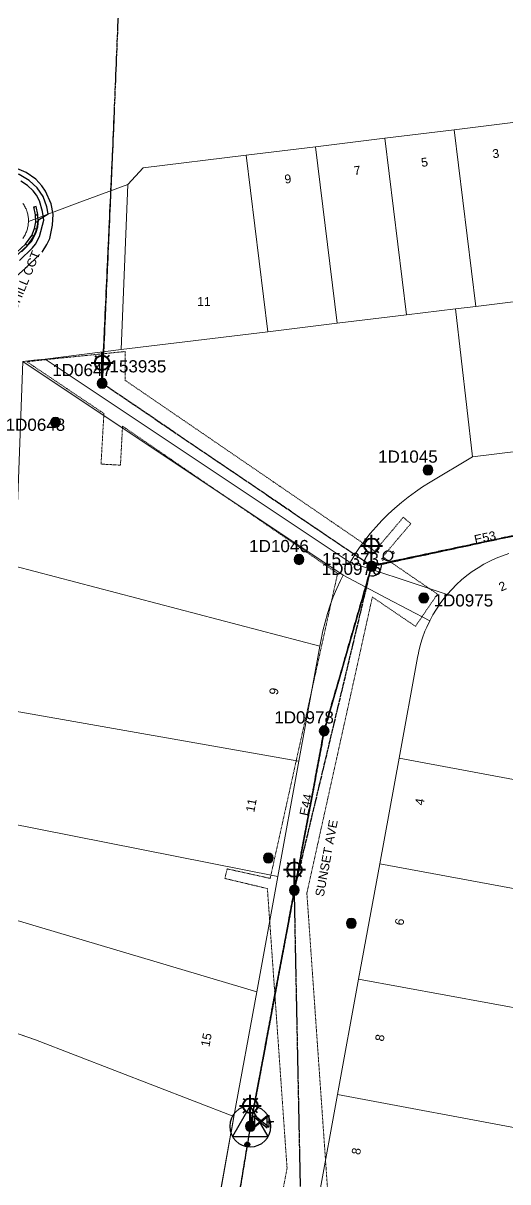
# Model space of a CAD drawing. Header units: metres. Extents: x 303026 to 304293, y 6173158 to 6174419.
# Drawn here: x 303403.7 to 303503.1, y 6173760.4 to 6173997.8 of the extents above; entities that cross this region are included whole.
import ezdxf
from ezdxf.enums import TextEntityAlignment as Align

# ---------------------------------------------------------------- set-up
doc = ezdxf.new("R2010")
doc.units = ezdxf.units.M
for name, pattern in [('Cable Exist OH', [1, 1, 0]), ('Cable Exist UG', [8.2, 4, -1.2, 1.8, -1.2]), ('HIDDEN', [0.375, 0.25, -0.125]), ('HIDDEN2', [0.1875, 0.125, -0.0625])]:
    doc.linetypes.add(name, pattern=pattern)
doc.layers.get('0').update_dxf_attribs({"color": 6})
for name, color, linetype, lineweight in [('Cadastre Buildings_SP_EXT', 9, 'Continuous', 5), ('Cadastre Land Parcels_SP_EXT', 9, 'Continuous', 5), ('Cadastre Other Property_SP_EXT', 9, 'HIDDEN', 5), ('Cadastre Roads_SP_EXT', 9, 'Continuous', 5)]:
    doc.layers.add(name, color=color, linetype=linetype, lineweight=lineweight)
for name, color, linetype in [('Duct_SP_EXT', 7, 'Continuous'), ('Equip_LV_EXT', 7, 'Continuous'), ('Equip_SP_LV_EXT', 7, 'Continuous'), ('Equip_SP_SL_EXT', 7, 'Continuous'), ('Mains_HV_EXT', 7, 'Continuous'), ('Mains_LV_EXT', 7, 'Continuous'), ('Mains_SL_EXT', 7, 'Continuous'), ('Mains_TR_EXT', 7, 'Continuous'), ('Sub_SP_TR_HV_LV_EXT', 7, 'Continuous'), ('SupportsOH_SP_TR_HV_LV_SL_EXT', 7, 'Continuous')]:
    doc.layers.add(name, color=color, linetype=linetype)
doc.styles.add('iecARIAL', font='arial.ttf', dxfattribs={"height": 2})
doc.styles.add('POLE_LABEL', font='arial.ttf')
doc.styles.get("Standard").update_dxf_attribs({"font": 'arial.ttf'})

# ---------------------------------------------------------------- blocks, each defined once
blk = doc.blocks.new('SUB_POLE_EXT')
blk.add_wipeout([(0, 4.22), (0.42, 4.2), (0.83, 4.14), (1.21, 4.05), (1.62, 3.9), (1.99, 3.72), (2.35, 3.51), (2.68, 3.26), (2.99, 2.99), (3.28, 2.66), (3.52, 2.34), (3.76, 1.92), (3.9, 1.62), (4.04, 1.23), (4.18, 0.63), (4.22, 0), (4.18, -0.61), (4.06, -1.15), (3.9, -1.62), (3.58, -2.24), (3.22, -2.73), (2.97, -3.01), (2.68, -3.26), (2.36, -3.5), (2, -3.72), (1.64, -3.89), (1.25, -4.03), (0.82, -4.14), (0.42, -4.2), (0, -4.22), (-0.41, -4.2), (-0.8, -4.15), (-1.21, -4.05), (-1.62, -3.9), (-1.99, -3.73), (-2.35, -3.51), (-2.68, -3.26), (-2.96, -3.02), (-3.23, -2.72), (-3.51, -2.35), (-3.71, -2.01), (-3.91, -1.6), (-4.05, -1.21), (-4.16, -0.76), (-4.22, -0.14), (-4.21, 0.39), (-4.14, 0.83), (-4.03, 1.27), (-3.9, 1.63), (-3.71, 2.02), (-3.5, 2.37), (-3.28, 2.67), (-2.99, 2.99), (-2.68, 3.27), (-2.33, 3.52), (-1.98, 3.73), (-1.63, 3.9), (-1.2, 4.05), (-0.78, 4.15), (-0.4, 4.21)])
blk.add_line((2.16, 0.48), (2.16, 0.48, 0))
blk.add_lwpolyline([(-4.22, 0, 1), (4.22, 0, 1)], format="xyb", close=True)
blk.add_lwpolyline([(2.14, 0.52), (0, 4.22), (-3.66, -2.11), (3.66, -2.11)], close=True)
for tag, height, flags, p in [('ASSET_NUM', 3.5, 8, (2, 2)), ('STREET_CODE', 0.2, 9, (1.5, 0)), ('CONSTRUCTED_VOLTAGE', 0.2, 9, (1.5, -0.2)), ('OPERATING_VOLTAGE', 0.2, 9, (1.5, -0.6)), ('OPERATED_BY', 0.2, 9, (1.5, -0.8)), ('ORIENTATION', 0.2, 9, (1.5, -1.2)), ('OWNED_BY', 0.2, 9, (1.5, -1.4)), ('SECONDARY_VOLTAGE', 0.2, 9, (1.5, -1.6)), ('STATE', 0.2, 9, (1.5, -1.8)), ('SUBSTATION_TYPE', 0.2, 9, (1.5, -2)), ('NO_PHASES', 0.2, 9, (1.5, -0.4)), ('MAINTAINED_BY', 0.2, 9, (1.5, -1)), ('USAGE', 0.2, 9, (1.5, -2.2)), ('LEGEND', 0.2, 9, (1.5, -2.4)), ('STREETNAME', 0.2, 9, (1.5, -2.8)), ('SUBURB', 0.2, 9, (1.5, -3)), ('Z', 0.2, 1, (1.5, -3.4)), ('LOCATION', 0.2, 9, (1.5, -2.6)), ('NOTES', 0.2, 9, (1.5, -3.2))]:
    blk.add_attdef(tag, text='', height=height, dxfattribs=dict(flags=flags)).set_placement(p, align=Align.MIDDLE_LEFT)
blk = doc.blocks.new('LV_OH_LINKS_DISTFUSE_EXT')
for p, q in [((0, 0), (0.96, 0)), ((3.84, 0), (4.8, 0))]:
    blk.add_line(p, q)
blk.add_lwpolyline([(3.84, -1.2), (3.84, 1.2), (0.96, -1.2), (0.96, 1.2)], close=True)
at = {"flags": 9}
for tag, p in [('ACTUAL_STATUS', (0, 0)), ('CONSTRUCTED_VOLTAGE', (0, -0.2)), ('OPERATING_VOLTAGE', (0, -0.6)), ('ORIENTATION', (0, -0.8)), ('OWNED_BY', (0, -1)), ('STATE', (0, -1.2)), ('SWITCH_TYPE', (0, -1.4)), ('NO_PHASES', (0, -0.4)), ('USAGE', (0, -1.6)), ('NOTES', (0, -1.8))]:
    blk.add_attdef(tag, text='', height=0.2, dxfattribs=at).set_placement(p, align=Align.MIDDLE_LEFT)
at = {"flags": 1}
blk.add_attdef('Z', (0, 0), '', height=0.2, dxfattribs=at)
blk = doc.blocks.new('LV_OH_LINKS_OPEN_EXT')
for p, q in [((-0.17, 4.97), (-0.17, 5.46)), ((0.17, 4.97), (0.17, 5.46)), ((-0.17, 3), (-0.17, 2.5)), ((0.17, 3), (0.17, 2.5))]:
    blk.add_line(p, q)
blk.add_lwpolyline([(0, 2.99, 1), (0, 4.98, 1)], format="xyb", close=True)
at = {"flags": 9}
for tag, p in [('ACTUAL_STATUS', (0, 0)), ('CONSTRUCTED_VOLTAGE', (0, -0.2)), ('OPERATING_VOLTAGE', (0, -0.6)), ('ORIENTATION', (0, -0.8)), ('OWNED_BY', (0, -1)), ('STATE', (0, -1.2)), ('SWITCH_TYPE', (0, -1.4)), ('NO_PHASES', (0, -0.4)), ('USAGE', (0, -1.6)), ('LEGEND', (0, -1.8)), ('NOTES', (0, -2))]:
    blk.add_attdef(tag, text='', height=0.2, dxfattribs=at).set_placement(p, align=Align.MIDDLE_LEFT)
at = {"flags": 1}
blk.add_attdef('Z', (0, 0), '', height=0.2, dxfattribs=at)
blk = doc.blocks.new('SL_LANTERN_EXT')
at = {"lineweight": 40}
for p, q in [((-1.46, 5.68), (-1.06, 5.28)), ((0, 1.97), (0, 6.47)), ((1.46, 5.68), (1.06, 5.28)), ((-2.25, 4.22), (2.25, 4.22)), ((-1.46, 2.76), (-1.06, 3.16)), ((0, 0), (0, 2.72)), ((1.46, 2.76), (1.06, 3.16))]:
    blk.add_line(p, q, dxfattribs=at)
blk.add_circle((0, 4.22), 1.5, dxfattribs=at)
at = {"style": 'iecARIAL', "flags": 8}
blk.add_attdef('ASSET_NUM', (1.5, 1.5), '', height=2.5, dxfattribs=at)
for tag, p, height, flags in [('OPERATING_VOLTAGE', (0.98, -1.65), 0.2, 9), ('ORIENTATION', (0.98, -1.85), 0.2, 9), ('OWNED_BY', (0.98, -2.05), 0.2, 9), ('STATE', (0.98, -2.25), 0.2, 9), ('CONSTRUCTED_VOLTAGE', (0.98, -0.65), 0.2, 9), ('CONTROL_TYPE', (0.98, -0.85), 0.2, 9), ('LANTERN_PURPOSE', (0.98, -1.05), 0.2, 9), ('LANTERN_TYPE', (0.98, -1.25), 0.2, 9), ('NO_PHASES', (0.98, -1.45), 0.2, 9), ('USAGE', (0.98, -2.45), 0.2, 9), ('LNUMBER', (2.18, -3.25), 2.5, 8), ('CEXIST', (0.98, -2.65), 0.2, 9), ('CNEW', (0.98, -2.85), 0.2, 9), ('CNUMBER', (0.98, -3.05), 0.2, 9), ('CREMOVE', (0.98, -3.25), 0.2, 9), ('CREPLACE', (0.98, -3.45), 0.2, 9), ('LKINGHEIGHT', (0.98, -3.65), 0.2, 9), ('LBRACKET', (0.98, -3.85), 0.2, 9), ('LBRACKETVOCAB', (0.98, -4.05), 0.2, 9), ('LCATEGORY', (0.98, -4.25), 0.2, 9), ('LCHARGE1', (0.98, -4.45), 0.2, 9), ('LCHARGE1PERCENT', (0.98, -4.65), 0.2, 9), ('LCHARGE2', (0.98, -4.85), 0.2, 9), ('LCHARGE2PERCENT', (0.98, -5.05), 0.2, 9), ('LCHARGE3', (0.98, -5.25), 0.2, 9), ('LCHARGE3PERCENT', (0.98, -5.45), 0.2, 9), ('LEXIST', (0.98, -5.65), 0.2, 9), ('LLAMP', (0.98, -5.85), 0.2, 9), ('LLAMPVOCAB', (0.98, -6.05), 0.2, 9), ('LMAST', (0.98, -6.25), 0.2, 9), ('LMASTVOCAB', (0.98, -6.45), 0.2, 9), ('LNEW', (0.98, -6.65), 0.2, 9), ('LANTNUMBER', (0.98, -6.85), 0.2, 9), ('LOUTREACH', (0.98, -7.25), 0.2, 9), ('STREETNAME', (0.98, -9.25), 0.2, 9), ('SUBURB', (0.98, -9.45), 0.2, 1), ('LOUTREACHVOCAB', (0.98, -7.45), 0.2, 9), ('LRATECODE', (0.98, -7.65), 0.2, 9), ('LREMOVE', (0.98, -7.85), 0.2, 9), ('LREPLACE', (0.98, -8.05), 0.2, 9), ('LTYPE', (0.98, -8.25), 0.2, 9), ('LTYPEVOCAB', (0.98, -8.45), 0.2, 9), ('LEGEND', (0.98, -8.65), 0.2, 9), ('LOCATION', (0.98, -8.85), 0.2, 9), ('NOTES', (0.98, -9.05), 0.2, 9)]:
    blk.add_attdef(tag, p, '', height=height, dxfattribs=dict(flags=flags))
blk = doc.blocks.new('POLE_EXT')
blk.add_hatch(color=256).paths.add_polyline_path([(-1, 0, 1), (1, 0, 1)])
blk.add_lwpolyline([(-1, 0, 1), (1, 0, 1)], format="xyb", close=True)
for tag, height, flags, p in [('pNumber', 2.5, 8, (-17.84, 2.07)), ('OWNED_BY', 0.2, 9, (1.35, -0.4)), ('SPECIAL_USE', 0.2, 9, (1.35, -0.8)), ('STATE', 0.2, 9, (1.35, -1)), ('cLV', 0.2, 9, (1.35, -1.4)), ('hDepth', 0.2, 9, (1.35, -1.6)), ('hDia', 0.2, 9, (1.35, -1.8)), ('cHV', 0.2, 9, (1.35, -2)), ('PARENT', 0.2, 9, (1.35, -0.6)), ('USAGE', 0.2, 9, (1.35, -1.2)), ('LBRACKET', 0.2, 9, (1.35, -2.2)), ('LExisting', 0.2, 9, (1.35, -2.4)), ('cLinedev', 0.2, 9, (1.35, -3.4)), ('pExisting', 0.2, 9, (1.35, -3.8)), ('pFooting', 0.2, 9, (1.35, -4.4)), ('pNew', 0.2, 9, (1.35, -4.6)), ('LANTNUMBER', 0.2, 9, (1.35, -2.6)), ('LOther', 0.2, 9, (1.35, -2.8)), ('LRemove', 0.2, 9, (1.35, -3)), ('LEGEND', 0.2, 9, (1.35, -3.2)), ('LOCATION', 0.2, 9, (1.35, -3.6)), ('PFNUMBER', 0.2, 9, (1.35, -4)), ('NEWPFNUMBER', 0.2, 9, (1.35, -4.2)), ('pRelocate', 0.2, 9, (1.35, -5)), ('pRemove', 0.2, 9, (1.35, -5.2)), ('pReplace', 0.2, 9, (1.35, -5.4)), ('pStay', 0.2, 9, (1.35, -5.6)), ('pType', 0.2, 9, (1.35, -5.8)), ('cspan', 0.2, 9, (1.35, -6)), ('STREETNAME', 0.2, 9, (1.35, -6.2)), ('SUBURB', 0.2, 9, (1.35, -6.4)), ('OPERATED_BY', 0.2, 9, (1.36, -7.01)), ('NOTES', 0.2, 9, (1.35, -6.6)), ('MAINTAINED_BY', 0.2, 9, (1.36, -6.81))]:
    blk.add_attdef(tag, text='', height=height, dxfattribs=dict(flags=flags)).set_placement(p, align=Align.MIDDLE_LEFT)
at = {"style": 'POLE_LABEL'}
for tag, height, flags, p in [('ASSET_NUM', 2.5, 8, (2, 2)), ('STRUCTURE_PLANT_NUMBER', 0.2, 9, (1.35, 0.03)), ('STREET_CODE', 0.2, 9, (1.35, -0.2))]:
    blk.add_attdef(tag, text='', height=height, dxfattribs=dict(at, flags=flags)).set_placement(p, align=Align.MIDDLE_LEFT)
at = {"flags": 1}
blk.add_attdef('Z', (1.35, -7.33), '', height=0.2, dxfattribs=at)
blk = doc.blocks.new('CONNECTOR_NODE_EXT')
h = blk.add_hatch(color=256)
edge = h.paths.add_edge_path()
edge.add_arc((0, 0), 0.5, 0, 360)
blk.add_circle((0, 0), 0.5)
at = {"flags": 1}
blk.add_attdef('Z', (0, 0), '', height=0.2, dxfattribs=at)
at = {"flags": 9}
for tag, p in [('CONNECTOR_TYPE', (0, 0)), ('CONSTRUCTED_VOLTAGE', (0, -0.2)), ('OPERATING_VOLTAGE', (0, -0.6)), ('ORIENTATION', (0, -0.8)), ('SUBTYPE', (0, -1)), ('NO_PHASES', (0, -0.4)), ('USAGE', (0, -1.2)), ('NOTES', (0, -1.4))]:
    blk.add_attdef(tag, text='', height=0.2, dxfattribs=at).set_placement(p, align=Align.MIDDLE_LEFT)

msp = doc.modelspace()

# ---------------------------------------------------------------- linework, layer by layer
at = {"layer": 'Cadastre Buildings_SP_EXT', "linetype": 'Continuous'}
for p, q in [((303455.96, 6173822.94), (303400.01, 6173834.03)), ((303451.63, 6173799.33), (303455.96, 6173822.94)), ((303455.96, 6173822.94), (303455.96, 6173822.94)), ((303397.98, 6173815.24), (303451.63, 6173799.33))]:
    msp.add_line(p, q, dxfattribs=at)
for points in [[(303471.4, 6173888.31), (303472.06, 6173889.32), (303472.74, 6173890.32), (303473.81, 6173891.77), (303474.93, 6173893.19), (303476.11, 6173894.56), (303477.33, 6173895.89), (303478.61, 6173897.17), (303479.94, 6173898.4), (303481.31, 6173899.58), (303482.72, 6173900.7), (303484.18, 6173901.77), (303485.67, 6173902.79), (303487.21, 6173903.75), (303495.89, 6173908.94), (303492.44, 6173939.25), (303482.36, 6173938.02), (303468.14, 6173936.3), (303453.91, 6173934.57), (303423.86, 6173930.91), (303408.22, 6173928.96), (303470.77, 6173887.28), (303471.4, 6173888.31)], [(303464.86, 6173871.5), (303465.22, 6173873.29), (303465.65, 6173875.06), (303466.15, 6173876.82), (303466.71, 6173878.56), (303467.35, 6173880.27), (303468.04, 6173881.96), (303468.8, 6173883.62), (303469.34, 6173884.71), (303403.69, 6173928.47), (303402.68, 6173902.61), (303402.05, 6173886.5), (303464.61, 6173870.16), (303464.86, 6173871.5)]]:
    msp.add_lwpolyline(points, close=True, dxfattribs=at)
at = {"layer": 'Cadastre Land Parcels_SP_EXT', "linetype": 'Continuous'}
for p, q in [((303500.74, 6173888.15), (303499.47, 6173887.56)), ((303502.04, 6173888.67), (303500.74, 6173888.15)), ((303503.36, 6173889.12), (303502.04, 6173888.67)), ((303464.61, 6173870.16), (303402.05, 6173886.5)), ((303497.03, 6173886.2), (303495.86, 6173885.43)), ((303498.23, 6173886.91), (303497.03, 6173886.2)), ((303499.47, 6173887.56), (303498.23, 6173886.91)), ((303493.66, 6173883.71), (303492.62, 6173882.77)), ((303494.74, 6173884.6), (303493.66, 6173883.71)), ((303495.86, 6173885.43), (303494.74, 6173884.6)), ((303491.64, 6173881.78), (303490.71, 6173880.73)), ((303492.62, 6173882.77), (303491.64, 6173881.78)), ((303489.27, 6173878.9), (303488.49, 6173877.74)), ((303489.83, 6173879.65), (303489.27, 6173878.9)), ((303490.71, 6173880.73), (303489.83, 6173879.65)), ((303487.77, 6173876.54), (303487.11, 6173875.31)), ((303488.49, 6173877.74), (303487.77, 6173876.54)), ((303486.51, 6173874.04), (303486.15, 6173873.18)), ((303487.11, 6173875.31), (303486.51, 6173874.04)), ((303485.66, 6173871.87), (303485.24, 6173870.54)), ((303486.15, 6173873.18), (303485.66, 6173871.87)), ((303460.29, 6173846.55), (303464.61, 6173870.16)), ((303464.61, 6173870.16), (303464.61, 6173870.16)), ((303484.88, 6173869.19), (303484.79, 6173868.73)), ((303485, 6173869.64), (303484.88, 6173869.19)), ((303485.24, 6173870.54), (303485, 6173869.64)), ((303484.61, 6173867.82), (303480.82, 6173847.16)), ((303484.79, 6173868.73), (303484.61, 6173867.82)), ((303400.91, 6173857.02), (303460.29, 6173846.55)), ((303460.29, 6173846.55), (303400.91, 6173857.02)), ((303455.96, 6173822.94), (303460.29, 6173846.55)), ((303460.29, 6173846.55), (303460.29, 6173846.55)), ((303480.82, 6173847.16), (303476.86, 6173825.52)), ((303480.82, 6173847.16), (303518.05, 6173840.28)), ((303518.05, 6173840.28), (303480.82, 6173847.16)), ((303400.01, 6173834.03), (303455.96, 6173822.94)), ((303476.86, 6173825.52), (303472.53, 6173801.91)), ((303531.99, 6173815.43), (303476.86, 6173825.52)), ((303476.86, 6173825.52), (303531.99, 6173815.43)), ((303451.63, 6173799.33), (303397.98, 6173815.24)), ((303472.53, 6173801.91), (303468.21, 6173778.31)), ((303526.66, 6173792), (303472.53, 6173801.91)), ((303472.53, 6173801.91), (303526.66, 6173792)), ((303451.63, 6173799.33), (303451.63, 6173799.33)), ((303393.97, 6173793.73), (303406.26, 6173789.5)), ((303468.21, 6173778.31), (303464.42, 6173757.65)), ((303468.21, 6173778.31), (303521.29, 6173768.35)), ((303521.29, 6173768.35), (303468.21, 6173778.31))]:
    msp.add_line(p, q, dxfattribs=at)
for points in [[(303496.58, 6173939.75), (303492.16, 6173975.95), (303477.94, 6173974.22), (303482.36, 6173938.02), (303492.44, 6173939.25), (303496.58, 6173939.75)], [(303506.38, 6173977.69), (303492.16, 6173975.95), (303496.58, 6173939.75), (303510.81, 6173941.48), (303506.38, 6173977.69)], [(303477.94, 6173974.22), (303463.71, 6173972.48), (303468.14, 6173936.3), (303482.36, 6173938.02), (303477.94, 6173974.22)], [(303468.14, 6173936.3), (303463.71, 6173972.48), (303449.49, 6173970.75), (303453.91, 6173934.57), (303468.14, 6173936.3)], [(303453.91, 6173934.57), (303449.49, 6173970.75), (303428.34, 6173968.17), (303425.19, 6173964.75), (303423.86, 6173930.91), (303453.91, 6173934.57)], [(303523.13, 6173912.25), (303519.62, 6173942.56), (303510.81, 6173941.48), (303496.58, 6173939.75), (303492.44, 6173939.25), (303495.89, 6173908.94), (303523.13, 6173912.25)]]:
    msp.add_lwpolyline(points, close=True, dxfattribs=at)
msp.add_lwpolyline([(303403.65, 6173953.68), (303403.77, 6173953.86), (303403.89, 6173954.04), (303404, 6173954.23), (303404.11, 6173954.42), (303404.21, 6173954.62), (303404.3, 6173954.82), (303404.39, 6173955.02), (303404.46, 6173955.22), (303404.53, 6173955.43), (303404.6, 6173955.64), (303404.65, 6173955.85), (303404.7, 6173956.06), (303404.74, 6173956.28), (303404.77, 6173956.5), (303404.81, 6173957.13), (303404.8, 6173957.81), (303404.78, 6173958.02), (303404.75, 6173958.24), (303404.71, 6173958.46), (303404.66, 6173958.67), (303404.61, 6173958.88), (303404.55, 6173959.09), (303404.48, 6173959.3), (303404.4, 6173959.5), (303404.32, 6173959.71), (303404.23, 6173959.91), (303404.13, 6173960.1), (303404.03, 6173960.29), (303403.92, 6173960.48), (303403.8, 6173960.67), (303403.67, 6173960.85)], dxfattribs=at)
at = {"layer": 'Cadastre Other Property_SP_EXT', "linetype": 'HIDDEN2'}
for p, q in [((303409.94, 6173929.02), (303404.49, 6173928.42)), ((303404.49, 6173928.42), (303420.29, 6173917.8)), ((303424.62, 6173930.51), (303409.94, 6173929.02)), ((303424.65, 6173924.6), (303424.62, 6173930.51)), ((303475.83, 6173889.61), (303424.65, 6173924.6)), ((303420.29, 6173917.8), (303419.7, 6173907.44)), ((303423.69, 6173907.23), (303424.11, 6173915.22)), ((303424.11, 6173915.22), (303468.23, 6173885.04)), ((303419.7, 6173907.44), (303423.69, 6173907.23)), ((303481.71, 6173896.54), (303475.83, 6173889.61)), ((303477.49, 6173888.47), (303483.23, 6173895.24)), ((303483.23, 6173895.24), (303481.71, 6173896.54)), ((303488.7, 6173880.81), (303477.49, 6173888.47)), ((303468.23, 6173885.04), (303454.4, 6173822.56)), ((303461.92, 6173819.53), (303475.35, 6173880.2)), ((303475.35, 6173880.2), (303484.19, 6173874.21)), ((303484.19, 6173874.21), (303488.7, 6173880.81)), ((303445.57, 6173824.51), (303445.1, 6173822.55)), ((303454.4, 6173822.56), (303445.57, 6173824.51)), ((303445.1, 6173822.55), (303453.83, 6173820.47)), ((303466.28, 6173757.22), (303461.92, 6173819.53)), ((303457.86, 6173763.18), (303407.47, 6173497.83))]:
    msp.add_line(p, q, dxfattribs=at)
at = {"layer": 'Cadastre Roads_SP_EXT', "linetype": 'Continuous'}
for p, q in [((303468.8, 6173883.62), (303468.04, 6173881.96)), ((303469.34, 6173884.71), (303468.8, 6173883.62)), ((303478.25, 6173880), (303469.34, 6173884.71)), ((303468.04, 6173881.96), (303467.35, 6173880.27)), ((303466.71, 6173878.56), (303466.15, 6173876.82)), ((303467.35, 6173880.27), (303466.71, 6173878.56)), ((303487.11, 6173875.31), (303478.25, 6173880)), ((303466.15, 6173876.82), (303465.65, 6173875.06)), ((303465.65, 6173875.06), (303465.22, 6173873.29)), ((303486.15, 6173873.18), (303486.51, 6173874.04)), ((303486.51, 6173874.04), (303487.11, 6173875.31)), ((303464.86, 6173871.5), (303464.61, 6173870.16)), ((303465.22, 6173873.29), (303464.86, 6173871.5)), ((303485.24, 6173870.54), (303485.66, 6173871.87)), ((303485.66, 6173871.87), (303486.15, 6173873.18)), ((303464.61, 6173870.16), (303460.29, 6173846.55)), ((303484.79, 6173868.73), (303484.88, 6173869.19)), ((303484.88, 6173869.19), (303485, 6173869.64)), ((303485, 6173869.64), (303485.24, 6173870.54)), ((303480.82, 6173847.16), (303484.61, 6173867.82)), ((303484.61, 6173867.82), (303484.79, 6173868.73)), ((303460.29, 6173846.55), (303455.96, 6173822.94)), ((303476.86, 6173825.52), (303480.82, 6173847.16)), ((303472.53, 6173801.91), (303476.86, 6173825.52)), ((303455.96, 6173822.94), (303451.63, 6173799.33)), ((303468.21, 6173778.31), (303472.53, 6173801.91)), ((303464.42, 6173757.65), (303468.21, 6173778.31))]:
    msp.add_line(p, q, dxfattribs=at)
for points in [[(303403.69, 6173928.47), (303405.95, 6173928.72), (303408.22, 6173928.96), (303423.86, 6173930.91), (303425.19, 6173964.75), (303414.79, 6173960.88), (303404.81, 6173957.13), (303404.77, 6173956.5), (303404.74, 6173956.28), (303404.7, 6173956.06), (303404.65, 6173955.85), (303404.6, 6173955.64), (303404.53, 6173955.43), (303404.46, 6173955.22), (303404.39, 6173955.02), (303404.3, 6173954.82), (303404.21, 6173954.62), (303404.11, 6173954.42), (303404, 6173954.23), (303403.89, 6173954.04), (303403.77, 6173953.86), (303403.65, 6173953.68)], [(303523.13, 6173912.25), (303495.89, 6173908.94), (303487.21, 6173903.75), (303485.67, 6173902.79), (303484.18, 6173901.77), (303482.72, 6173900.7), (303481.31, 6173899.58), (303479.94, 6173898.4), (303478.61, 6173897.17), (303477.33, 6173895.89), (303476.11, 6173894.56), (303474.93, 6173893.19), (303473.81, 6173891.77), (303472.74, 6173890.32), (303472.06, 6173889.32), (303471.4, 6173888.31), (303470.77, 6173887.28), (303480.82, 6173883.98), (303490.71, 6173880.73), (303491.64, 6173881.78), (303491.64, 6173881.78), (303492.62, 6173882.77), (303493.66, 6173883.71), (303494.74, 6173884.6), (303495.86, 6173885.43), (303497.03, 6173886.2), (303498.23, 6173886.91), (303499.47, 6173887.56), (303500.74, 6173888.15), (303502.04, 6173888.67), (303503.36, 6173889.12)]]:
    msp.add_lwpolyline(points, dxfattribs=at)
at = {"layer": 'Duct_SP_EXT'}
for p, q in [((303405.92, 6173960.13), (303406.15, 6173960.18)), ((303406.27, 6173958.48), (303405.92, 6173960.13)), ((303406.39, 6173960.23), (303406.15, 6173960.18)), ((303406.75, 6173958.55), (303406.39, 6173960.23)), ((303406.06, 6173955.72), (303406.36, 6173957.11)), ((303406.27, 6173958.48), (303406.51, 6173958.51)), ((303406.36, 6173957.11), (303406.27, 6173958.48)), ((303406.36, 6173957.11), (303406.6, 6173957.09)), ((303406.75, 6173958.55), (303406.51, 6173958.51)), ((303406.52, 6173955.58), (303406.84, 6173957.07)), ((303406.84, 6173957.07), (303406.6, 6173957.09)), ((303406.84, 6173957.07), (303406.75, 6173958.55)), ((303405.5, 6173954.29), (303406.06, 6173955.72)), ((303405.93, 6173954.06), (303406.52, 6173955.58)), ((303406.06, 6173955.72), (303406.29, 6173955.65)), ((303406.52, 6173955.58), (303406.29, 6173955.65)), ((303399.77, 6173948.42), (303404.24, 6173952.52)), ((303400.11, 6173948.08), (303404.6, 6173952.2)), ((303404.24, 6173952.52), (303405.5, 6173954.29)), ((303404.24, 6173952.52), (303404.42, 6173952.36)), ((303404.6, 6173952.2), (303404.42, 6173952.36)), ((303404.6, 6173952.2), (303405.93, 6173954.06)), ((303405.5, 6173954.29), (303405.72, 6173954.18)), ((303405.93, 6173954.06), (303405.72, 6173954.18))]:
    msp.add_line(p, q, dxfattribs=at)
at = {"layer": 'Mains_HV_EXT', "linetype": 'Cable Exist OH'}
msp.add_line((303475.21, 6173886.63), (303465.48, 6173852.76), dxfattribs=at)
at = {"layer": 'Mains_HV_EXT', "linetype": 'Cable Exist UG'}
for points in [[(303401.7, 6173945.31), (303404.23, 6173947.57), (303407.62, 6173950.89), (303408.57, 6173952.44), (303409.18, 6173953.66), (303409.78, 6173956.4), (303409.89, 6173958.62), (303409.45, 6173960.77), (303408.33, 6173963.35), (303407.59, 6173964.43), (303406.33, 6173965.79), (303404.35, 6173967.18), (303401.61, 6173968.32)], [(303403.01, 6173949.16), (303405.63, 6173951.75), (303406.29, 6173952.52), (303407.08, 6173954.06), (303407.96, 6173957.4), (303407.71, 6173959.19), (303407.05, 6173961.4), (303406.45, 6173962.53), (303405.8, 6173963.43), (303404.62, 6173964.54), (303403.28, 6173965.44)]]:
    msp.add_lwpolyline(points, dxfattribs=at)
at = {"layer": 'Mains_HV_EXT', "linetype": 'Cable Exist OH'}
msp.add_lwpolyline([(303512.44, 6173894.49), (303475.21, 6173886.63)], dxfattribs=at)
at = {"layer": 'Mains_HV_EXT', "linetype": 'Continuous'}
msp.add_lwpolyline([(303474.62, 6173884.6, 0.577468), (303477.14, 6173887.04)], format="xyb", dxfattribs=at)
at = {"layer": 'Mains_LV_EXT', "linetype": 'Cable Exist OH'}
for p, q in [((303465.47, 6173852.8), (303475.2, 6173886.5)), ((303459.37, 6173820.14), (303465.47, 6173852.8))]:
    msp.add_line(p, q, dxfattribs=at)
at = {"layer": 'Mains_LV_EXT', "linetype": 'Cable Exist UG'}
msp.add_lwpolyline([(303388.35, 6173937.14), (303390.55, 6173937.1), (303392.55, 6173936.42), (303392.55, 6173936.42), (303393.29, 6173938.27), (303394.71, 6173941.08), (303396.82, 6173944.21), (303399.58, 6173947.39), (303403.68, 6173951.22), (303405.51, 6173953.15), (303406.35, 6173954.79), (303406.74, 6173956.06), (303406.88, 6173957.46), (303408.87, 6173958.75), (303408.57, 6173960.15), (303408.57, 6173960.15), (303407.8, 6173962.24), (303406.58, 6173964.05), (303404.95, 6173965.57), (303402.89, 6173966.76), (303400.97, 6173967.32), (303390.84, 6173967.38), (303381.56, 6173966.01), (303378.35, 6173963.85)], dxfattribs=at)
at = {"layer": 'Mains_LV_EXT', "linetype": 'Cable Exist OH'}
msp.add_lwpolyline([(303475.2, 6173886.5), (303512.44, 6173894.49)], dxfattribs=at)
at = {"layer": 'Mains_SL_EXT', "linetype": 'Cable Exist OH'}
for p, q in [((303475.2, 6173886.5), (303465.47, 6173852.8)), ((303465.47, 6173852.8), (303459.37, 6173820.14))]:
    msp.add_line(p, q, dxfattribs=at)
for points in [[(303422.34, 6173978.2), (303419.93, 6173923.98)], [(303544.68, 6173898.39), (303512.44, 6173894.49), (303475.2, 6173886.5)]]:
    msp.add_lwpolyline(points, dxfattribs=at)
at = {"layer": 'Mains_TR_EXT', "linetype": 'Cable Exist OH'}
for p, q in [((303422.07, 6173970.79), (303425.84, 6174061.54)), ((303419.93, 6173923.98), (303422.07, 6173970.79)), ((303475.2, 6173886.5), (303419.93, 6173923.98)), ((303459.37, 6173820.14), (303475.2, 6173886.5)), ((303460.63, 6173758.39), (303459.37, 6173820.14))]:
    msp.add_line(p, q, dxfattribs=at)

# ---------------------------------------------------------------- block references
at = {"layer": 'Equip_SP_LV_EXT', "rotation": 302.7103345352149}
msp.add_blockref('LV_OH_LINKS_OPEN_EXT', (303475.2, 6173886.5), dxfattribs=at)
at = {"layer": 'Equip_SP_SL_EXT'}
ref = msp.add_blockref('SL_LANTERN_EXT', (303419.93, 6173923.98), dxfattribs=at)
ref.add_attrib('ASSET_NUM', '153935', dxfattribs={"layer": '0', "height": 2.5, "style": 'iecARIAL'}).set_placement((303421.43, 6173925.48), align=Align.BOTTOM_LEFT)
ref = msp.add_blockref('SL_LANTERN_EXT', (303475.2, 6173886.5), dxfattribs=at)
ref.add_attrib('ASSET_NUM', '151373', dxfattribs={"layer": '0', "height": 2.5, "style": 'iecARIAL'}).set_placement((303476.7, 6173888), align=Align.MIDDLE_RIGHT)
msp.add_blockref('SL_LANTERN_EXT', (303459.37, 6173820.14), dxfattribs=at)
at = {"layer": 'Sub_SP_TR_HV_LV_EXT'}
msp.add_blockref('SUB_POLE_EXT', (303450.32, 6173771.76), dxfattribs=at)
at = {"layer": 'SupportsOH_SP_TR_HV_LV_SL_EXT'}
ref = msp.add_blockref('POLE_EXT', (303419.93, 6173923.98), dxfattribs=at)
ref.add_attrib('ASSET_NUM', '1D0647', dxfattribs={"layer": '0', "height": 2.5, "style": 'POLE_LABEL'}).set_placement((303421.93, 6173924.73), align=Align.BOTTOM_RIGHT)
ref = msp.add_blockref('POLE_EXT', (303410.36, 6173916.01), dxfattribs=at)
ref.add_attrib('ASSET_NUM', '1D0648', dxfattribs={"layer": '0', "height": 2.5, "style": 'POLE_LABEL'}).set_placement((303412.36, 6173916.76), align=Align.TOP_RIGHT)
ref = msp.add_blockref('POLE_EXT', (303486.76, 6173906.23), dxfattribs=at)
ref.add_attrib('ASSET_NUM', '1D1045', dxfattribs={"layer": '0', "height": 2.5, "style": 'POLE_LABEL'}).set_placement((303488.76, 6173906.98), align=Align.BOTTOM_RIGHT)
ref = msp.add_blockref('POLE_EXT', (303460.32, 6173887.9), dxfattribs=at)
ref.add_attrib('ASSET_NUM', '1D1046', dxfattribs={"layer": '0', "height": 2.5, "style": 'POLE_LABEL'}).set_placement((303462.32, 6173888.65), align=Align.BOTTOM_RIGHT)
ref = msp.add_blockref('POLE_EXT', (303475.2, 6173886.5), dxfattribs=at)
ref.add_attrib('ASSET_NUM', '1D0976', dxfattribs={"layer": '0', "height": 2.5, "style": 'POLE_LABEL'}).set_placement((303477.2, 6173887.25), align=Align.TOP_RIGHT)
ref = msp.add_blockref('POLE_EXT', (303485.91, 6173880.02), dxfattribs=at)
ref.add_attrib('ASSET_NUM', '1D0975', dxfattribs={"layer": '0', "height": 2.5, "style": 'POLE_LABEL'}).set_placement((303487.91, 6173880.77), align=Align.TOP_LEFT)
ref = msp.add_blockref('POLE_EXT', (303465.47, 6173852.8), dxfattribs=at)
ref.add_attrib('ASSET_NUM', '1D0978', dxfattribs={"layer": '0', "height": 2.5, "style": 'POLE_LABEL'}).set_placement((303467.47, 6173853.55), align=Align.BOTTOM_RIGHT)
for p in [(303454.01, 6173826.76), (303459.37, 6173820.14), (303471.02, 6173813.35)]:
    msp.add_blockref('POLE_EXT', p, dxfattribs=at)

# ---------------------------------------------------------------- texts
at = {"layer": 'Cadastre Land Parcels_SP_EXT'}
for s, rotation, p in [('3', 7.1588, (303500.09, 6173970.1)), ('5', 7.1344, (303485.47, 6173968.33)), ('9', 7.127, (303457.44, 6173964.9)), ('7', 7.1637, (303471.66, 6173966.64)), ('2', 23.9237, (303501.77, 6173881.32)), ('9', 79.1821, (303455.92, 6173860.03)), ('11', 79.2411, (303451.12, 6173835.99)), ('4', 79.6949, (303485.82, 6173837.41)), ('6', 79.7165, (303481.7, 6173812.81)), ('15', 79.2175, (303441.92, 6173787.94)), ('8', 79.7598, (303477.65, 6173789.06)), ('8', 79.6408, (303472.82, 6173765.81))]:
    msp.add_text(s, height=1.8, rotation=rotation, dxfattribs=at).set_placement(p)
msp.add_text('11', height=1.8, dxfattribs=at).set_placement((303439.41, 6173939.85))
at = {"layer": 'Cadastre Roads_SP_EXT'}
for s, rotation, p in [('CHURCHILL CCT', 67.6363, (303399.54, 6173931.91)), ('SUNSET AVE', 79.4979, (303465.37, 6173818.71))]:
    msp.add_text(s, height=1.8, rotation=rotation, dxfattribs=at).set_placement(p)
at = {"layer": 'Mains_LV_EXT'}
for s, rotation, p in [('E53', 12.3121, (303496.47, 6173891.06)), ('E44', 78.1187, (303462.13, 6173835.26))]:
    msp.add_text(s, height=1.8, rotation=rotation, dxfattribs=at).set_placement(p)

# ---------------------------------------------------------------- next in the draw order: linework, layer by layer
at = {"layer": 'Cadastre Buildings_SP_EXT', "linetype": 'Continuous'}
msp.add_lwpolyline([(303438.59, 6173748.77), (303443.27, 6173753.19), (303446.94, 6173773.76), (303406.26, 6173789.5), (303393.97, 6173793.73), (303399.95, 6173744.09), (303438.59, 6173748.77)], close=True, dxfattribs=at)
at = {"layer": 'Cadastre Land Parcels_SP_EXT', "linetype": 'Continuous'}
for p, q in [((303446.94, 6173773.76), (303451.63, 6173799.33)), ((303406.26, 6173789.5), (303446.94, 6173773.76))]:
    msp.add_line(p, q, dxfattribs=at)
at = {"layer": 'Cadastre Other Property_SP_EXT', "linetype": 'HIDDEN2'}
msp.add_line((303453.83, 6173820.47), (303457.86, 6173763.18), dxfattribs=at)
at = {"layer": 'Cadastre Roads_SP_EXT', "linetype": 'Continuous'}
for p, q in [((303451.63, 6173799.33), (303446.94, 6173773.76)), ((303446.94, 6173773.76), (303443.27, 6173753.19))]:
    msp.add_line(p, q, dxfattribs=at)
at = {"layer": 'Mains_HV_EXT', "linetype": 'Cable Exist OH'}
for p, q in [((303465.48, 6173852.76), (303450.32, 6173771.76)), ((303450.32, 6173771.76), (303445.88, 6173744.98))]:
    msp.add_line(p, q, dxfattribs=at)
at = {"layer": 'Mains_LV_EXT', "linetype": 'Cable Exist OH'}
for q in [(303459.37, 6173820.14), (303449.7, 6173768.05)]:
    msp.add_line((303450.32, 6173771.76), q, dxfattribs=at)
msp.add_lwpolyline([(303449.7, 6173768.05), (303445.88, 6173744.98)], dxfattribs=at)
at = {"layer": 'Mains_SL_EXT', "linetype": 'Cable Exist OH'}
for p, q in [((303459.37, 6173820.14), (303450.32, 6173771.76)), ((303450.32, 6173771.76), (303445.88, 6173744.98))]:
    msp.add_line(p, q, dxfattribs=at)

# ---------------------------------------------------------------- next in the draw order: block references
at = {"layer": 'Equip_LV_EXT'}
for name, p in [('LV_OH_LINKS_DISTFUSE_EXT', (303449.91, 6173772.68)), ('LV_OH_LINKS_DISTFUSE_EXT', (303450.32, 6173772.76)), ('CONNECTOR_NODE_EXT', (303449.7, 6173768.05))]:
    msp.add_blockref(name, p, dxfattribs=at)
at = {"layer": 'Equip_SP_SL_EXT'}
msp.add_blockref('SL_LANTERN_EXT', (303450.32, 6173771.76), dxfattribs=at)
at = {"layer": 'SupportsOH_SP_TR_HV_LV_SL_EXT'}
msp.add_blockref('POLE_EXT', (303450.32, 6173771.76), dxfattribs=at)

doc.saveas('drawing.dxf')
